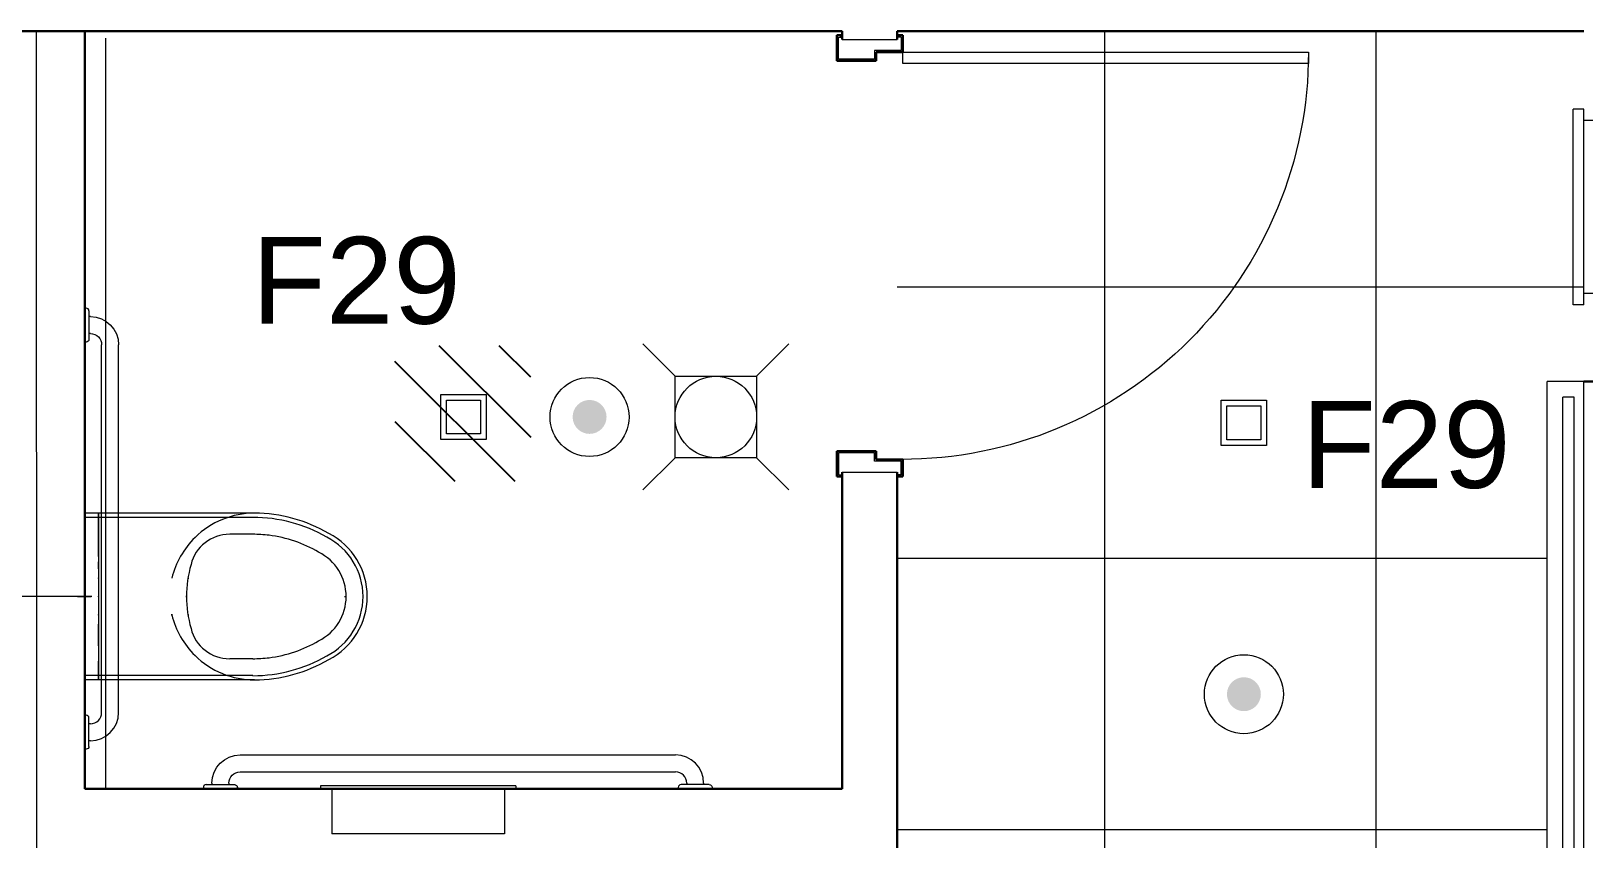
# Model space of a CAD drawing. Header units: inches. Extents: x -26500 to 0, y -3347 to 2257.
# Drawn here: x -23537.5 to -23400.2, y 691.2 to 762.7 of the extents above; entities that cross this region are included whole.
import ezdxf

# ---------------------------------------------------------------- set-up
doc = ezdxf.new("R2010")
doc.units = ezdxf.units.IN
doc.header["$LTSCALE"] = 48
doc.header["$MEASUREMENT"] = 0
for name, color, linetype in [('A104$0$A-DOOR', 8, 'Continuous'), ('A104$0$A-DOOR-FRAM', 8, 'Continuous'), ('A104$0$A-FLOR-PFIX', 8, 'Continuous'), ('A104$0$A-FLOR-SPCL', 8, 'Continuous'), ('A104$0$A-WALL-FULL-INTR', 8, 'Continuous'), ('A104$0$Level 30', 8, 'Continuous'), ('A604$0$A-CLNG-AVDC', 8, 'Continuous'), ('A604$0$A-CLNG-LITE', 3, 'Continuous'), ('A604$0$A-CLNG-MECH-RTRN', 8, 'Continuous'), ('A604$0$A-CLNG-MECH-SUPP', 8, 'Continuous'), ('A604$0$A-CLNG-PATT', 8, 'Continuous'), ('E-Emer-lite', 1, 'Continuous'), ('E-TEXT', 6, 'Continuous'), ('XREF', 7, 'Continuous')]:
    doc.layers.add(name, color=color, linetype=linetype)
doc.styles.add('M08', font='arial.ttf', dxfattribs={"height": 7.68})

# ---------------------------------------------------------------- blocks, each defined once
blk = doc.blocks.new('A104')
at = {"layer": 'A104$0$A-DOOR', "lineweight": 13, "extrusion": (0, 0, -1)}
for p, q in [((-23460.4095, 759.7845), (-23460.4095, 760.7836)), ((-23460.4095, 760.7836), (-23424.5301, 760.7836)), ((-23424.543, 759.7845), (-23460.4095, 759.7845)), ((-23424.5301, 760.7836), (-23424.5301, 759.7845))]:
    blk.add_line(p, q, dxfattribs=at)
at = {"layer": 'A104$0$A-DOOR', "lineweight": 0, "extrusion": (0, 0, -1)}
for end in [270.051461, 181.539644]:
    blk.add_arc((23460.5001, 760.751), 35.9701, 179.948539, end, dxfattribs=at)
at = {"layer": 'A104$0$A-DOOR-FRAM', "lineweight": 30, "extrusion": (0, 0, -1)}
for p, q in [((-23466.2609, 760.0331), (-23466.2609, 762.2845)), ((-23466.2609, 762.2845), (-23465.8859, 762.2845)), ((-23460.4095, 762.2845), (-23460.7845, 762.2845)), ((-23460.4095, 762.2845), (-23460.4095, 760.7836)), ((-23462.7614, 760.0331), (-23466.2609, 760.0331)), ((-23460.4095, 760.7836), (-23462.7614, 760.7836)), ((-23462.7614, 760.7836), (-23462.7614, 760.0331)), ((-23466.2609, 725.521), (-23466.2609, 723.2695)), ((-23462.7614, 725.521), (-23466.2609, 725.521)), ((-23462.7614, 724.7705), (-23462.7614, 725.521)), ((-23460.4095, 724.7705), (-23462.7614, 724.7705)), ((-23460.4095, 723.2695), (-23460.4095, 724.7705)), ((-23466.2609, 723.2695), (-23465.8859, 723.2695)), ((-23460.4095, 723.2695), (-23460.7845, 723.2695))]:
    blk.add_line(p, q, dxfattribs=at)
at = {"layer": 'A104$0$A-DOOR-FRAM', "lineweight": 13, "extrusion": (0, 0, -1)}
for p, q in [((-23466.1108, 760.1832), (-23466.1108, 762.1345)), ((-23466.1108, 762.1345), (-23465.8859, 762.1345)), ((-23465.8859, 762.1345), (-23465.8859, 762.2845)), ((-23460.7845, 762.2845), (-23460.7845, 762.1345)), ((-23460.5596, 762.1345), (-23460.7845, 762.1345)), ((-23460.5596, 762.1345), (-23460.5596, 760.9337)), ((-23462.9115, 760.1832), (-23466.1108, 760.1832)), ((-23460.5596, 760.9337), (-23462.9115, 760.9337)), ((-23462.9115, 760.9337), (-23462.9115, 760.1832)), ((-23462.9115, 725.3709), (-23466.1108, 725.3709)), ((-23466.1108, 725.3709), (-23466.1108, 723.4196)), ((-23462.9115, 724.6204), (-23462.9115, 725.3709)), ((-23460.5596, 724.6204), (-23462.9115, 724.6204)), ((-23460.5596, 723.4196), (-23460.5596, 724.6204)), ((-23466.1108, 723.4196), (-23465.8859, 723.4196)), ((-23465.8859, 723.4196), (-23465.8859, 723.2695)), ((-23460.7845, 723.2695), (-23460.7845, 723.4196)), ((-23460.5596, 723.4196), (-23460.7845, 723.4196))]:
    blk.add_line(p, q, dxfattribs=at)
at = {"layer": 'A104$0$A-FLOR-PFIX', "lineweight": 13}
for p, q in [((-23532.7837, 719.6597), (-23532.7833, 720.0347)), ((-23531.5529, 720.0347), (-23532.7833, 720.0347)), ((-23532.7833, 720.0347), (-23532.7833, 718.5756)), ((-23531.5529, 716.1833), (-23531.5529, 720.0347)), ((-23517.7626, 720.0347), (-23531.5529, 720.0347)), ((-23531.5529, 720.0347), (-23531.5524, 718.391)), ((-23517.9068, 719.6597), (-23532.7837, 719.6597)), ((-23532.7837, 719.6597), (-23532.7837, 712.6597)), ((-23532.7833, 718.5756), (-23532.7833, 718.2955)), ((-23532.7833, 718.2955), (-23532.7837, 717.7626)), ((-23532.7837, 717.7626), (-23532.7833, 717.0564)), ((-23531.5524, 718.391), (-23531.5524, 718.1376)), ((-23531.5524, 718.1376), (-23531.5524, 717.6543)), ((-23531.5524, 717.6543), (-23531.5524, 717.0135)), ((-23517.9073, 718.1592), (-23519.9535, 718.1597)), ((-23532.7833, 717.0564), (-23532.7837, 715.767)), ((-23532.7837, 715.576), (-23532.7837, 715.767)), ((-23531.5529, 716.1833), (-23531.5529, 715.9383)), ((-23531.5529, 715.9383), (-23531.5524, 715.2567)), ((-23531.5529, 715.4978), (-23531.5524, 715.7252)), ((-23531.5524, 717.0135), (-23531.5524, 715.7252)), ((-23532.7837, 715.4018), (-23532.7837, 715.576)), ((-23532.7833, 715.2517), (-23532.7837, 715.4018)), ((-23532.7833, 715.2517), (-23532.7837, 714.5067)), ((-23532.7837, 714.5067), (-23532.7833, 713.6203)), ((-23531.5524, 715.2911), (-23531.5529, 715.4978)), ((-23531.5529, 715.113), (-23531.5524, 715.2911)), ((-23531.5529, 715.113), (-23531.5524, 714.4077)), ((-23531.5524, 714.4077), (-23531.5529, 713.5687)), ((-23531.5524, 715.2567), (-23531.5524, 714.2842)), ((-23532.7833, 713.6203), (-23532.7837, 712.6597)), ((-23531.5524, 714.2512), (-23531.5529, 714.1577)), ((-23531.5529, 714.1577), (-23531.5529, 714.0145)), ((-23531.5529, 714.0145), (-23531.5529, 713.5829)), ((-23531.5529, 713.5829), (-23531.5529, 713.1272)), ((-23531.5529, 713.5687), (-23531.5524, 712.6597)), ((-23531.5529, 713.1272), (-23531.5524, 712.6597)), ((-23531.5524, 714.2842), (-23531.5524, 714.2512)), ((-23523.6484, 714.2842), (-23523.5721, 714.2842)), ((-23533.427, 712.6597), (-23532.2099, 712.6597)), ((-23532.7837, 705.6597), (-23532.7837, 712.6597)), ((-23532.7837, 712.6597), (-23532.7833, 711.6991)), ((-23532.1425, 712.6597), (-23532.7837, 712.6597)), ((-23532.7833, 711.6991), (-23532.7833, 710.8128)), ((-23531.5524, 712.6597), (-23531.5529, 712.1922)), ((-23531.5529, 712.1922), (-23531.5524, 711.7365)), ((-23531.5524, 711.7508), (-23531.5529, 710.9117)), ((-23531.5524, 711.7365), (-23531.5529, 711.3049)), ((-23531.5524, 712.6597), (-23531.5524, 711.7508)), ((-23531.4929, 712.6597), (-23531.5524, 712.6597)), ((-23523.832, 712.6597), (-23523.8413, 712.6597)), ((-23523.8413, 712.6597), (-23523.7837, 712.6597)), ((-23523.7355, 712.6597), (-23523.832, 712.6597)), ((-23509.7897, 712.6597), (-23509.7321, 712.6597)), ((-23509.7321, 712.6597), (-23509.6893, 712.6602)), ((-23509.6893, 712.6602), (-23509.6622, 712.6602)), ((-23509.6622, 712.6602), (-23509.6528, 712.6597)), ((-23532.7833, 710.8128), (-23532.7837, 710.0677)), ((-23531.5529, 711.3049), (-23531.5529, 711.1617)), ((-23531.5529, 711.1617), (-23531.5524, 711.0682)), ((-23531.5529, 710.9117), (-23531.5524, 710.2065)), ((-23531.5524, 711.0682), (-23531.5524, 711.0352)), ((-23531.5524, 711.0352), (-23531.5524, 710.0628)), ((-23531.5524, 710.0283), (-23531.5524, 710.2065)), ((-23525.1184, 711.0352), (-23525.1287, 711.0352)), ((-23525.1287, 711.0352), (-23525.0702, 711.0352)), ((-23525.0219, 711.0352), (-23525.1184, 711.0352)), ((-23523.6484, 711.0352), (-23523.5716, 711.0352)), ((-23532.7837, 709.9176), (-23532.7837, 710.0677)), ((-23532.7837, 709.7434), (-23532.7837, 709.9176)), ((-23532.7837, 709.5524), (-23532.7837, 709.7434)), ((-23532.7837, 708.2635), (-23532.7837, 709.5524)), ((-23531.5524, 710.0628), (-23531.5529, 709.3812)), ((-23531.5529, 709.3812), (-23531.5529, 709.1361)), ((-23531.5529, 709.1361), (-23531.5529, 705.2847)), ((-23531.5524, 709.8216), (-23531.5524, 710.0283)), ((-23531.5524, 709.5943), (-23531.5524, 709.8216)), ((-23531.5524, 708.3064), (-23531.5524, 709.5943)), ((-23532.7837, 708.2635), (-23532.7833, 707.5569)), ((-23532.7833, 707.5569), (-23532.7833, 707.0239)), ((-23531.5524, 707.6651), (-23531.5529, 707.1819)), ((-23531.5524, 708.3064), (-23531.5524, 707.6651)), ((-23532.7833, 707.0239), (-23532.7833, 706.7439)), ((-23532.7833, 705.2847), (-23532.7833, 706.7439)), ((-23531.5529, 707.1819), (-23531.5524, 706.9284)), ((-23531.5529, 705.2847), (-23531.5524, 706.9284)), ((-23517.9073, 707.1597), (-23519.9535, 707.1597)), ((-23532.7837, 705.6597), (-23532.7833, 705.2847)), ((-23517.9068, 705.6597), (-23532.7837, 705.6597)), ((-23531.5529, 705.2847), (-23532.7833, 705.2847)), ((-23517.7631, 705.2847), (-23531.5529, 705.2847))]:
    blk.add_line(p, q, dxfattribs=at)
at = {"layer": 'A104$0$A-FLOR-PFIX', "lineweight": 0, "extrusion": (0, 0, -1)}
blk.add_line((-23532.7834, 712.6595), (-23553.0333, 712.6595), dxfattribs=at)
at = {"layer": 'A104$0$A-FLOR-PFIX', "lineweight": 13}
for centre, radius, start, end in [((-23517.7443, 712.4937), 7.54, 90.142736, 134.4461), ((-23517.8351, 706.9256), 13.1082, 59.571383, 89.685294), ((-23517.9071, 706.6578), 13.0008, 59.840611, 90.000111), ((-23517.9071, 706.6579), 13.0007, 59.8405, 90), ((-23517.7443, 712.4937), 7.54, 134.4461, 166.274158), ((-23519.9737, 714.6583), 3.5002, 89.644078, 166.434231), ((-23517.9071, 706.6579), 11.5006, 82.854533, 90), ((-23517.9071, 706.6579), 11.5006, 59.617403, 82.854531), ((-23514.0319, 712.6582), 5.8753, 0, 63.119008), ((-23514.0319, 712.6582), 6.2503, 0, 63.019806), ((-23514.0319, 712.6582), 4.3752, 0, 63.657061), ((-23513.7819, 712.6582), 10.0005, 163.614631, 180), ((-23513.7819, 712.6582), 10.0005, 180, 196.385369), ((-23514.0319, 712.6582), 4.3752, 296.342939, 0), ((-23514.0319, 712.6582), 5.8753, 296.880992, 0), ((-23514.0319, 712.6582), 6.2503, 296.980194, 0), ((-23517.7443, 712.8228), 7.54, 193.725842, 225.5539), ((-23519.9737, 710.6581), 3.5002, 193.565769, 270.355922), ((-23517.9071, 718.6586), 11.5006, 277.145467, 300.382594), ((-23517.7443, 712.8228), 7.54, 225.5539, 269.857264), ((-23517.9071, 718.6586), 13.0008, 269.999892, 300.159392), ((-23517.9071, 718.6586), 13.0007, 270, 300.1595), ((-23517.9071, 718.6586), 11.5006, 270, 277.145467), ((-23517.8351, 718.3909), 13.1082, 270.314706, 300.428617)]:
    blk.add_arc(centre, radius, start, end, dxfattribs=at)
for p in [(-23531.5524, 714.2842), (-23532.7837, 712.6597), (-23531.5524, 712.6597), (-23531.5524, 711.0352)]:
    blk.add_point(p, dxfattribs=at)
at = {"layer": 'A104$0$A-FLOR-SPCL', "lineweight": 13}
for p, q in [((-23401.1003, 738.4411), (-23401.0993, 755.7531)), ((-23400.1623, 755.7545), (-23401.0993, 755.7531)), ((-23400.1633, 738.4425), (-23400.1623, 755.7545)), ((-23392.9118, 754.7531), (-23400.1623, 754.7541)), ((-23392.9133, 739.4411), (-23400.1628, 739.442)), ((-23400.1633, 738.4425), (-23401.1003, 738.4411)), ((-23511.9117, 695.9082), (-23511.9117, 695.6602)), ((-23494.6568, 695.9082), (-23511.9117, 695.9082)), ((-23494.6568, 695.6602), (-23511.9117, 695.6602)), ((-23510.9117, 695.6602), (-23510.9107, 691.6592)), ((-23495.6558, 695.6592), (-23495.6587, 691.6592)), ((-23494.6568, 695.9082), (-23494.6568, 695.6602)), ((-23495.6587, 691.6592), (-23510.9107, 691.6592))]:
    blk.add_line(p, q, dxfattribs=at)
at = {"layer": 'A104$0$A-FLOR-SPCL', "lineweight": 0}
for p, q in [((-23532.6583, 738.1592), (-23532.7837, 738.1592)), ((-23532.4087, 737.9092), (-23532.4083, 735.4092)), ((-23532.2837, 737.4092), (-23532.4083, 737.4092)), ((-23532.6587, 735.1592), (-23532.7837, 735.1592)), ((-23532.2833, 735.9092), (-23532.4087, 735.9092)), ((-23531.2837, 702.4097), (-23531.2833, 734.9092)), ((-23529.7837, 702.4097), (-23529.7837, 734.9092)), ((-23532.6587, 702.1597), (-23532.7833, 702.1597)), ((-23532.2833, 701.4097), (-23532.4087, 701.4097)), ((-23532.4083, 699.4092), (-23532.4083, 701.9097)), ((-23532.2833, 699.9092), (-23532.4083, 699.9092)), ((-23532.6587, 699.1592), (-23532.7833, 699.1592)), ((-23519.0337, 698.6597), (-23480.5303, 698.6597)), ((-23519.0333, 697.1597), (-23480.5298, 697.1597)), ((-23522.2833, 695.7847), (-23522.2833, 695.6597)), ((-23522.0337, 696.0347), (-23519.5333, 696.0347)), ((-23521.5337, 696.1597), (-23521.5333, 696.0347)), ((-23520.0333, 696.1597), (-23520.0333, 696.0342)), ((-23519.2837, 695.7847), (-23519.2837, 695.6597)), ((-23480.2798, 695.7847), (-23480.2798, 695.6597)), ((-23477.5288, 696.0347), (-23480.0288, 696.0347)), ((-23479.5283, 696.1597), (-23479.5288, 696.0352)), ((-23478.0288, 696.1602), (-23478.0288, 696.0347)), ((-23477.2783, 695.7847), (-23477.2783, 695.6597))]:
    blk.add_line(p, q, dxfattribs=at)
for centre, radius, start, end in [((-23532.6581, 737.9087), 0.25, 0, 90), ((-23532.6581, 701.9071), 0.25, 0, 90), ((-23532.2831, 702.4071), 1.0001, 270, 0), ((-23532.2831, 702.4071), 2.5001, 270, 0), ((-23480.5288, 696.1571), 2.5001, 0, 90), ((-23480.5288, 696.1571), 1.0001, 0, 90), ((-23522.0307, 695.7821), 0.25, 90, 180), ((-23480.0288, 695.7821), 0.25, 90, 180)]:
    blk.add_arc(centre, radius, start, end, dxfattribs=at)
at = {"layer": 'A104$0$A-FLOR-SPCL', "lineweight": 0, "extrusion": (0, 0, -1)}
for centre, radius, start, end in [((23532.2831, 734.9085), 2.5001, 90, 180), ((23532.6581, 735.4086), 0.25, 180, 270), ((23532.2831, 734.9085), 1.0001, 90, 180), ((23532.6581, 699.407), 0.25, 180, 270), ((23519.0305, 696.1571), 2.5001, 0, 90), ((23519.0305, 696.1571), 1.0001, 0, 90), ((23519.5306, 695.7821), 0.25, 90, 180), ((23477.5286, 695.7821), 0.25, 90, 180)]:
    blk.add_arc(centre, radius, start, end, dxfattribs=at)
at = {"layer": 'A104$0$A-FLOR-SPCL', "lineweight": 0}
for p in [(-23532.7837, 700.6597), (-23520.7837, 695.6597)]:
    blk.add_point(p, dxfattribs=at)
at = {"layer": 'A104$0$A-WALL-FULL-INTR', "lineweight": 30, "extrusion": (0, 0, -1)}
for p, q in [((-23546.9084, 762.6595), (-23465.7813, 762.6595)), ((-23532.7834, 762.6595), (-23532.7834, 695.6595)), ((-23465.7831, 762.6595), (-23465.784, 761.9095)), ((-23460.9081, 762.6595), (-23460.909, 761.9095)), ((-23460.9083, 762.6594), (-23400.1584, 762.6594)), ((-23400.1587, 731.6597), (-23374.1588, 731.6597)), ((-23465.7819, 723.6445), (-23465.7806, 695.6595)), ((-23460.9063, 690.0345), (-23460.908, 723.6445)), ((-23532.7834, 695.6595), (-23465.7806, 695.6595))]:
    blk.add_line(p, q, dxfattribs=at)
at = {"layer": 'A104$0$A-WALL-FULL-INTR', "lineweight": 0, "extrusion": (0, 0, -1)}
for p, q in [((-23537.0306, 651.0347), (-23537.0337, 762.6594)), ((-23465.784, 761.9095), (-23460.909, 761.9095)), ((-23465.7819, 723.6445), (-23460.908, 723.6445))]:
    blk.add_line(p, q, dxfattribs=at)
at = {"layer": 'A104$0$Level 30', "lineweight": 0}
for p, q in [((-23519.0337, 698.6597), (-23480.5303, 698.6597)), ((-23519.0333, 697.1597), (-23480.5298, 697.1597)), ((-23522.2833, 695.7847), (-23522.2833, 695.6597)), ((-23522.0337, 696.0347), (-23519.5333, 696.0347)), ((-23521.5337, 696.1597), (-23521.5333, 696.0347)), ((-23520.0333, 696.1597), (-23520.0333, 696.0342)), ((-23519.2837, 695.7847), (-23519.2837, 695.6597)), ((-23480.2798, 695.7847), (-23480.2798, 695.6597)), ((-23477.5288, 696.0347), (-23480.0288, 696.0347)), ((-23479.5283, 696.1597), (-23479.5288, 696.0352)), ((-23478.0288, 696.1602), (-23478.0288, 696.0347)), ((-23477.2783, 695.7847), (-23477.2783, 695.6597))]:
    blk.add_line(p, q, dxfattribs=at)
at = {"layer": 'A104$0$Level 30', "lineweight": 0, "extrusion": (0, 0, -1)}
for centre, radius, start, end in [((23519.0305, 696.1571), 2.5001, 0, 90), ((23519.0305, 696.1571), 1.0001, 0, 90), ((23519.5306, 695.7821), 0.25, 90, 180), ((23477.5286, 695.7821), 0.25, 90, 180)]:
    blk.add_arc(centre, radius, start, end, dxfattribs=at)
at = {"layer": 'A104$0$Level 30', "lineweight": 0}
for centre, radius, start, end in [((-23480.5288, 696.1571), 2.5001, 0, 90), ((-23480.5288, 696.1571), 1.0001, 0, 90), ((-23522.0307, 695.7821), 0.25, 90, 180), ((-23480.0288, 695.7821), 0.25, 90, 180)]:
    blk.add_arc(centre, radius, start, end, dxfattribs=at)
blk.add_point((-23520.7837, 695.6597), dxfattribs=at)
blk = doc.blocks.new('*E741')
at = {"layer": 'A604$0$A-CLNG-LITE', "linetype": 'Continuous', "lineweight": 0}
h = blk.add_hatch(color=256, dxfattribs=at)
edge = h.paths.add_edge_path()
edge.add_arc((0, 0), 12, 0, 360)
blk = doc.blocks.new('*E742')
at = {"layer": 'A604$0$A-CLNG-LITE', "linetype": 'Continuous', "lineweight": 0}
h = blk.add_hatch(color=256, dxfattribs=at)
edge = h.paths.add_edge_path()
edge.add_arc((0, 0), 12, 0, 360)
blk = doc.blocks.new('A604')
at = {"layer": 'A604$0$A-CLNG-AVDC', "lineweight": 0}
for p, q in [((-23480.55, 732.13, 0), (-23483.41, 734.99, 0)), ((-23480.55, 732.13, 0), (-23483.41, 734.99, 0)), ((-23473.35, 732.13, 0), (-23470.49, 734.99, 0)), ((-23473.35, 732.13, 0), (-23470.49, 734.99, 0)), ((-23480.55, 724.93, 0), (-23483.41, 722.08, 0)), ((-23480.55, 724.93, 0), (-23483.41, 722.08, 0)), ((-23473.35, 724.93, 0), (-23470.49, 722.08, 0)), ((-23473.35, 724.93, 0), (-23470.49, 722.08, 0))]:
    blk.add_line(p, q, dxfattribs=at)
at = {"layer": 'A604$0$A-CLNG-AVDC', "lineweight": 0, "extrusion": (0, 0, -1)}
blk.add_ellipse((-23476.95, 728.53, 0), major_axis=(-2.55, 2.55), ratio=1, start_param=5.497787, end_param=11.780972, dxfattribs=at)
blk.add_ellipse((-23476.95, 728.53, 0), major_axis=(-2.55, 2.55), ratio=1, start_param=5.497787, end_param=11.780972, dxfattribs=at)
at = {"layer": 'A604$0$A-CLNG-AVDC', "lineweight": 0}
blk.add_3dface([(-23473.35, 724.93, 0), (-23480.55, 724.93, 0), (-23480.55, 732.13, 0), (-23473.35, 732.13, 0)], dxfattribs=at)
blk.add_3dface([(-23473.35, 724.93, 0), (-23480.55, 724.93, 0), (-23480.55, 732.13, 0), (-23473.35, 732.13, 0)], dxfattribs=at)
at = {"layer": 'A604$0$A-CLNG-LITE', "lineweight": 0}
for p, q in [((-23480.55, 732.13, 0), (-23483.41, 734.99, 0)), ((-23473.35, 732.13, 0), (-23470.49, 734.99, 0)), ((-23480.55, 724.93, 0), (-23483.41, 722.08, 0)), ((-23473.35, 724.93, 0), (-23470.49, 722.08, 0))]:
    blk.add_line(p, q, dxfattribs=at)
at = {"layer": 'A604$0$A-CLNG-LITE', "lineweight": 0, "extrusion": (0, 0, -1)}
for centre, major_axis in [((-23488.12, 728.53, 0), (-2.47, 2.47)), ((-23476.95, 728.53, 0), (-2.55, 2.55)), ((-23430.24, 704.02, 0), (-2.47, 2.47))]:
    blk.add_ellipse(centre, major_axis=major_axis, ratio=1, start_param=5.497787, end_param=11.780972, dxfattribs=at)
at = {"layer": 'A604$0$A-CLNG-LITE', "lineweight": 0}
for points in [[(-23473.35, 724.93, 0), (-23480.55, 724.93, 0), (-23480.55, 732.13, 0), (-23473.35, 732.13, 0)], [(-23501.28, 730.53, 0), (-23497.28, 730.53, 0), (-23497.28, 726.53, 0), (-23501.28, 726.53, 0)], [(-23500.78, 730.03, 0), (-23497.78, 730.03, 0), (-23497.78, 727.03, 0), (-23500.78, 727.03, 0)], [(-23432.24, 730.02, 0), (-23428.24, 730.02, 0), (-23428.24, 726.02, 0), (-23432.24, 726.02, 0)], [(-23431.74, 729.52, 0), (-23428.74, 729.52, 0), (-23428.74, 726.52, 0), (-23431.74, 726.52, 0)]]:
    blk.add_3dface(points, dxfattribs=at)
at = {"layer": 'A604$0$A-CLNG-MECH-RTRN', "lineweight": 13}
for p, q in [((-23532.78, 695.66), (-23532.79, 762.03, 0)), ((-23530.91, 695.66), (-23530.91, 762.03, 0))]:
    blk.add_line(p, q, dxfattribs=at)
at = {"layer": 'A604$0$A-CLNG-MECH-SUPP', "lineweight": 0}
for p, q in [((-23400.16, 731.66), (-23403.41, 731.66)), ((-23403.41, 659.66), (-23403.41, 731.66)), ((-23400.16, 659.6), (-23400.16, 731.66)), ((-23401.03, 730.28), (-23402.03, 730.28)), ((-23402.03, 661.03), (-23402.03, 730.28)), ((-23401.03, 661.03), (-23401.03, 730.28))]:
    blk.add_line(p, q, dxfattribs=at)
at = {"layer": 'A604$0$A-CLNG-PATT', "lineweight": 0}
for p, q in [((-23442.53, 550.03, 0), (-23442.53, 762.66, 0)), ((-23418.53, 550.03, 0), (-23418.53, 762.66, 0)), ((-23400.16, 740.02, 0), (-23460.91, 740.02, 0)), ((-23403.41, 716.02, 0), (-23460.91, 716.02, 0)), ((-23403.41, 692.02, 0), (-23460.91, 692.02, 0))]:
    blk.add_line(p, q, dxfattribs=at)
at = {"layer": 'A604$0$A-CLNG-LITE', "lineweight": 0, "extrusion": (0, 0, -1), "xscale": 0.125, "yscale": 0.125, "zscale": 1.25e-11}
for name, p in [('*E741', (23488.12, 728.54, 0)), ('*E742', (23430.24, 704.02, 0))]:
    blk.add_blockref(name, p, dxfattribs=at)

msp = doc.modelspace()

# ---------------------------------------------------------------- hatches: boundary and pattern name
at = {"layer": 'E-Emer-lite'}
h = msp.add_hatch(dxfattribs=at)
h.set_pattern_fill('ANSI31', color=256, scale=30, angle=90.0676)
h.set_pattern_definition([(135.067582, (-25921.0875, 25984.3912), (-2.64852087, -2.6547763), [])])
h.paths.add_polyline_path([(-23505.31, 722.85), (-23505.37, 734.85), (-23493.37, 734.86), (-23493.31, 722.86)])

# ---------------------------------------------------------------- block references
at = {"layer": 'XREF'}
for name in ['A104', 'A604']:
    msp.add_blockref(name, (0, 0), dxfattribs=at)

# ---------------------------------------------------------------- texts
at = {"layer": 'E-TEXT', "style": 'M08'}
for p in [(-23518, 736.78), (-23425.13, 722.26)]:
    msp.add_text('F29', height=7.68, dxfattribs=at).set_placement(p)

doc.saveas('drawing.dxf')
